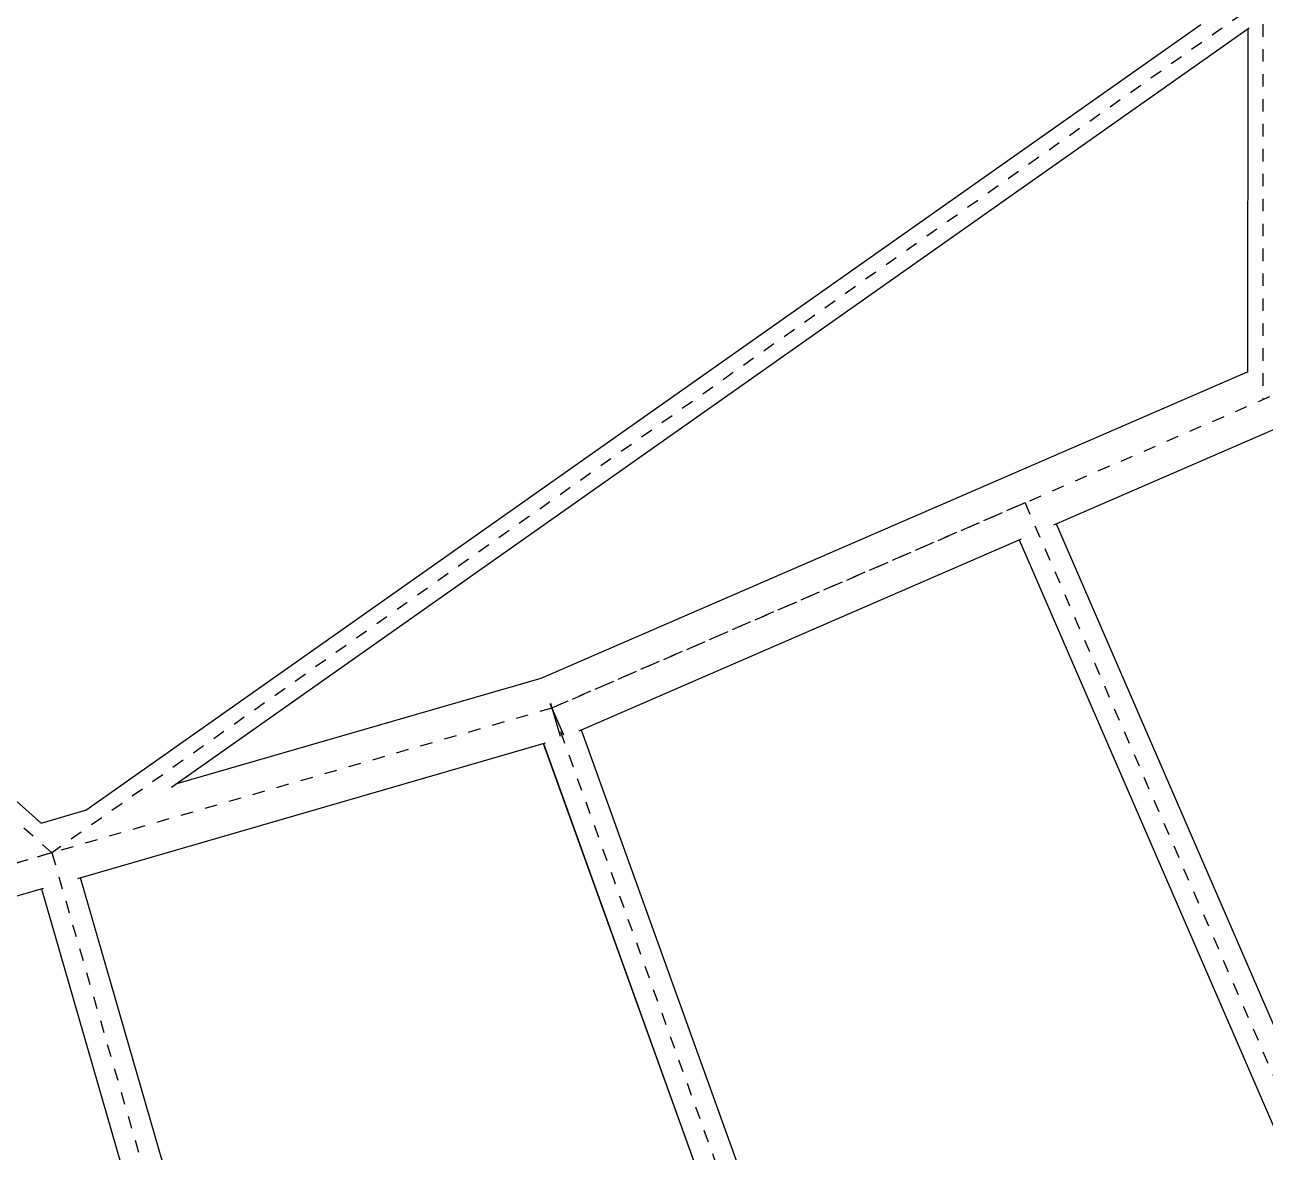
# Model space of a CAD drawing. Header units: millimetres. Extents: x 149919 to 150445, y 136651 to 136866.
# Drawn here: x 150383.61 to 150393.57, y 136666.43 to 136675.47 of the extents above; entities that cross this region are included whole.
import ezdxf

# ---------------------------------------------------------------- set-up
doc = ezdxf.new("R2010")
doc.units = ezdxf.units.MM
doc.header["$LTSCALE"] = 0.25
doc.linetypes.add('CENTER', pattern=[50.8, 31.75, -6.35, 6.35, -6.35])
doc.linetypes.add('XKITLINE00', pattern=[0])

# ---------------------------------------------------------------- blocks, each defined once
blk = doc.blocks.new('çatıı')
at = {"color": 8, "linetype": 'CENTER'}
for p, q in [((24201.77, 1845.44), (23430, 2530.27)), ((25173.61, 2530.27), (24201.77, 1845.44)), ((25173.61, 2530.27), (25173.53, 2208.98)), ((25362.33, 2290.85), (24603.04, 1961.6)), ((25362.33, 2290.85), (24603.04, 1961.6)), ((25362.33, 2290.85), (24982.68, 2126.23)), ((24982.68, 2126.23), (24603.04, 1961.6)), ((24982.68, 2126.23), (25346.56, 1287.1)), ((24982.68, 2126.23), (25395.69, 1173.8)), ((24603.04, 1961.6), (23800.49, 1729.28)), ((24603.04, 1961.6), (23800.49, 1729.28)), ((24603.04, 1961.6), (24201.77, 1845.44)), ((24603.04, 1961.6), (24908.58, 1113.45)), ((24603.04, 1961.6), (24950.44, 997.26)), ((24201.77, 1845.44), (23800.49, 1729.28)), ((24201.77, 1845.44), (24490.5, 848.01)), ((24201.77, 1845.44), (24456.16, 966.64))]:
    blk.add_line(p, q, dxfattribs=at)
at = {"color": 8, "linetype": 'XKITLINE00'}
for p, q in [((24229.11, 1879.61), (25123.65, 2509.97)), ((24297.68, 1898.12), (25162.46, 2507.51)), ((25161.42, 2506.78), (25161.35, 2230.78)), ((23506.2, 2478.94), (24193.5, 1869.06)), ((25005.83, 2108.58), (25360.76, 2262.49)), ((24594.42, 1985.55), (25161.35, 2231.39)), ((25007.6, 2109.35), (25322.54, 1383.07)), ((24624.88, 1943.38), (24979.75, 2097.27)), ((24977.98, 2096.5), (25292.92, 1370.23)), ((24301.34, 1900.71), (24594.42, 1985.55)), ((24601.46, 1965.24), (24612.39, 1940.05)), ((24601.94, 1965.41), (24609.57, 1939.04)), ((24604.34, 1957.12), (24604.9, 1957.32)), ((24604.39, 1956.96), (24604.96, 1957.17)), ((24626.46, 1944.07), (24890.65, 1210.73)), ((24626.52, 1944.09), (24890.7, 1210.75)), ((24222.48, 1824.99), (24597.87, 1933.66)), ((24596.12, 1933.15), (24860.31, 1199.81)), ((24596.18, 1933.17), (24860.36, 1199.83)), ((24193.14, 1869.38), (24229.56, 1879.93)), ((24224.34, 1825.53), (24444.53, 1064.89)), ((23819.77, 1708.41), (24195.18, 1817.09)), ((24193.32, 1816.55), (24413.51, 1055.91))]:
    blk.add_line(p, q, dxfattribs=at)
for centre in [(25173.53, 2208.98), (24982.68, 2126.23), (24982.68, 2126.23), (24982.68, 2126.23), (24982.68, 2126.23), (24982.68, 2126.23), (24603.04, 1961.6), (24603.04, 1961.6), (24603.04, 1961.6), (24603.04, 1961.6), (24603.04, 1961.6), (24603.04, 1961.6), (24603.04, 1961.6), (24603.04, 1961.6), (24603.04, 1961.6), (24603.04, 1961.6), (24201.77, 1845.44), (24201.77, 1845.44), (24201.77, 1845.44), (24201.77, 1845.44), (24201.77, 1845.44), (24201.77, 1845.44), (24201.77, 1845.44)]:
    blk.add_circle(centre, 0.05, dxfattribs=at)

msp = doc.modelspace()

# ---------------------------------------------------------------- block references
at = {"xscale": 0.009999943142843078, "yscale": 0.009999943142843078, "zscale": 0.009999943142843078}
msp.add_blockref('çatıı', (150141.8141, 136650.3731), dxfattribs=at)

doc.saveas('drawing.dxf')
